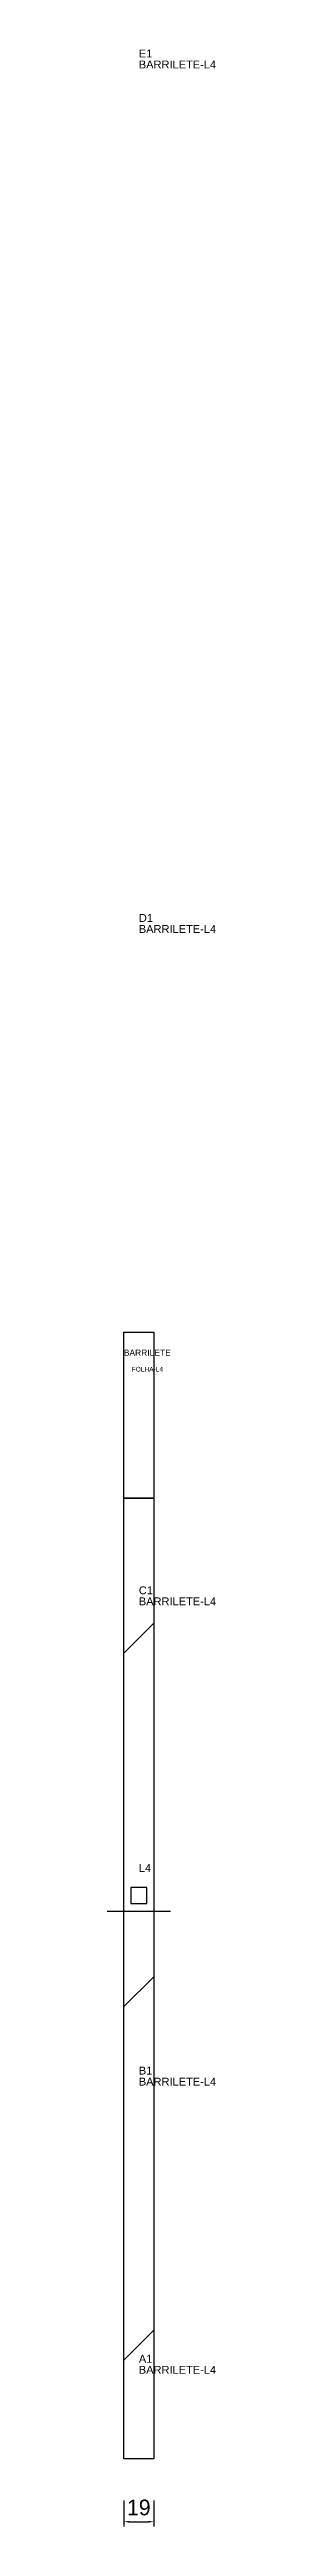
# Model space of a CAD drawing. Header units: metres. Extents: x 212 to 280, y -557 to 1016.
import ezdxf

# ---------------------------------------------------------------- set-up
doc = ezdxf.new("R2010")
doc.units = ezdxf.units.M
for name, color, linetype in [('3', 3, 'CONTINUOUS'), ('AUX00', 7, 'CONTINUOUS'), ('COTA', 241, 'CONTINUOUS'), ('FOLHA', 255, 'CONTINUOUS'), ('Hachura', 251, 'CONTINUOUS'), ('NOMENCLATURA', 7, 'CONTINUOUS'), ('Nível', 160, 'CONTINUOUS'), ('Painéis', 200, 'CONTINUOUS'), ('Pilares', 5, 'CONTINUOUS'), ('SARR_2.2x7', 40, 'CONTINUOUS')]:
    doc.layers.add(name, color=color, linetype=linetype)
doc.styles.add('ARIAL', font='Arial.ttf')
doc.styles.add('STR_STANDARD', font='arial.ttf')
doc.dimstyles.new('EZ DXF', dxfattribs={"dimtxt": 10, "dimasz": 3.5, "dimexe": 3, "dimexo": 1.5, "dimgap": 1, "dimtad": 1, "dimdec": 1, "dimdsep": 46, "dimcen": 2.5, "dimazin": 3, "dimtfac": 1, "dimtmove": 0, "dimatfit": 3})

msp = doc.modelspace()

# ---------------------------------------------------------------- hatches: boundary and pattern name
at = {"layer": 'Hachura'}
h = msp.add_hatch(dxfattribs=at)
h.set_pattern_fill('ANSI31', scale=50)
h.paths.add_polyline_path([(222.2, 201.5), (241.2, 201.5), (241.2, -513.93), (222.2, -513.93)])
h = msp.add_hatch(dxfattribs=at)
h.set_pattern_fill('ANSI31', scale=50)
h.paths.add_polyline_path([(222.2, 201.5), (241.2, 201.5), (241.2, -513.93), (222.2, -513.93)])

# ---------------------------------------------------------------- linework, layer by layer
at = {"layer": '3'}
msp.add_lwpolyline([(222.2, 96.07), (241.2, 96.07)], close=True, dxfattribs=at)
msp.add_lwpolyline([(222.2, 96.07), (241.2, 96.07)], close=True, dxfattribs=at)
at = {"layer": 'Painéis', "color": 200}
for p, q in [((222.2, 201.5), (241.2, 201.5)), ((222.2, -513.93), (222.2, 201.5)), ((222.2, 201.5), (241.2, 201.5)), ((222.2, -513.93), (222.2, 201.5)), ((241.2, 201.5), (241.2, -513.93)), ((241.2, 201.5), (241.2, -513.93)), ((241.2, -513.93), (222.2, -513.93)), ((241.2, -513.93), (222.2, -513.93))]:
    msp.add_line(p, q, dxfattribs=at)
at = {"layer": 'Pilares'}
msp.add_lwpolyline([(226.7, -161.22), (236.7, -161.22), (236.7, -151.22), (226.7, -151.22)], close=True, dxfattribs=at)
msp.add_lwpolyline([(226.7, -161.22), (236.7, -161.22), (236.7, -151.22), (226.7, -151.22)], close=True, dxfattribs=at)
at = {"layer": 'SARR_2.2x7'}
msp.add_line((211.7, -166.22), (251.7, -166.22), dxfattribs=at)
msp.add_line((211.7, -166.22), (251.7, -166.22), dxfattribs=at)

# ---------------------------------------------------------------- texts
at = {"layer": '3', "style": 'STR_STANDARD'}
for s, p in [('E1', (231.7, 1011.07)), ('E1', (231.7, 1011.07)), ('D1', (231.7, 462.07)), ('D1', (231.7, 462.07)), ('C1', (231.7, 35.07)), ('C1', (231.7, 35.07)), ('B1', (231.7, -269.93)), ('B1', (231.7, -269.93)), ('A1', (231.7, -452.93)), ('A1', (231.7, -452.93))]:
    msp.add_text(s, height=5, dxfattribs=at).set_placement(p)
at = {"layer": 'AUX00', "style": 'STR_STANDARD'}
for p in [(231.7, 1004.07), (231.7, 1004.07), (231.7, 455.07), (231.7, 455.07), (231.7, 28.07), (231.7, 28.07), (231.7, -276.93), (231.7, -276.93), (231.7, -459.93), (231.7, -459.93)]:
    msp.add_text('BARRILETE-L4', height=5, dxfattribs=at).set_placement(p)
at = {"layer": 'FOLHA'}
msp.add_text('FOLHA-L4', height=3, dxfattribs=at).set_placement((227.2, 176.5))
msp.add_text('FOLHA-L4', height=3, dxfattribs=at).set_placement((227.2, 176.5))
at = {"layer": 'NOMENCLATURA', "insert": (231.7, -136.22), "char_height": 5, "attachment_point": 1, "style": 'ARIAL'}
msp.add_mtext('L4', dxfattribs=at)
msp.add_mtext('L4', dxfattribs=at)
at = {"layer": 'Nível'}
msp.add_text('BARRILETE', height=4, dxfattribs=at).set_placement((222.2, 186.5))
msp.add_text('BARRILETE', height=4, dxfattribs=at).set_placement((222.2, 186.5))

# ---------------------------------------------------------------- dimensions: what is measured, and where the dimension line sits
at = {"layer": 'COTA'}
msp.add_linear_dim(base=(222.2, -553.93), p1=(222.2, -538.93), p2=(241.2, -538.93), dimstyle='EZ DXF', dxfattribs=at).render()
msp.add_linear_dim(base=(222.2, -553.93), p1=(222.2, -538.93), p2=(241.2, -538.93), dimstyle='EZ DXF', dxfattribs=at).render()

doc.saveas('drawing.dxf')
